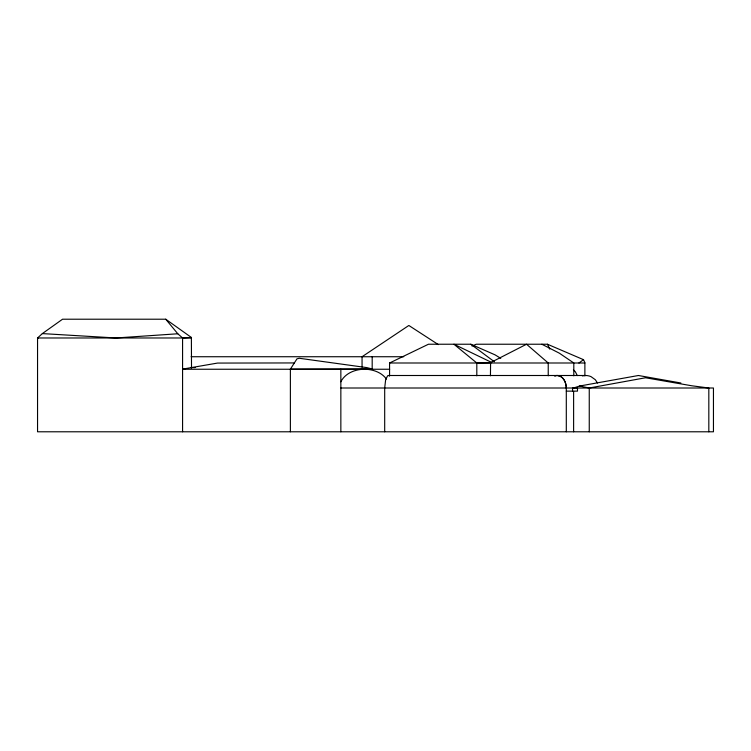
<?xml version="1.0" encoding="UTF-8"?>
<svg xmlns="http://www.w3.org/2000/svg" width="751" height="751" viewBox="0 0 751 751"><rect width="100%" height="100%" fill="white"/><g stroke="black" fill="none" stroke-linecap="round" stroke-linejoin="round"><path stroke-width="1.13" d="M340.851 381.771C344.493 374.467 352.501 370.487 360.32 369.511A35.926 34.621 -89.7 0 1 368.675 369.511C375.444 370.412 382.39 373.36 386.436 379.077M290.384 369.154L296.983 358.828L299.302 358.274L366.929 367.624L372.186 369.004L290.384 369.154L290.384 431.787M191.514 368.469L191.383 337.471L165.746 319.213L62.549 319.213L42.356 333.594L37.55 337.978L37.55 431.787L713.45 431.787L713.45 388.004L340.851 388.004M578.937 362.996L583.508 359.682L584.879 362.63L584.879 375.819M389.572 375.819L389.572 362.996L428.455 344.23L470.802 344.23L495.003 354.829L500.767 358.33M472.003 346.042L476.237 344.23L547.441 344.23L583.508 359.682M554.839 375.894L555.599 375.678A29.017 13.931 -90 0 1 558.66 375.678M554.707 375.894L555.477 375.678A29.702 14.269 -90 0 1 558.566 375.678C563.926 376.927 566.216 383.066 566.301 388.004L566.301 431.787M680.875 383.001L638.425 375.5L579.453 386.061L573.614 388.004M579.453 386.061L589.253 388.004L645.531 377.762L691.878 385.789L708.822 388.004L708.822 431.787M182.577 369.116L217.518 363.071L294.383 362.94M191.383 337.471L182.577 337.978L177.79 333.773L115.973 337.978L42.356 333.594M38.414 337.931L37.55 337.978L191.514 337.978M491.201 362.226L453.914 344.23L476.81 362.996L491.201 362.724M191.073 356.734L403.756 356.734M389.572 362.996L584.879 362.996M182.577 369.248L389.647 369.248M384.69 431.787L384.69 388.004L385.648 379.734L387.554 375.894A15.527 4.253 89.5 0 1 388.511 375.5L585.62 375.5M566.301 391.13L577.491 391.13L577.491 388.004M190.557 367.539L195.241 367.577M573.614 387.723L576.899 387.76M388.511 375.5L389.459 375.894M558.66 375.678C563.898 377.086 566.226 383.048 566.301 388.004M541.837 344.23L559.354 353.186L573.802 362.996L573.802 375.819M438.349 344.615L408.844 325.474L362.057 356.734L362.057 367.164M573.407 369.839L575.35 371.764L577.294 375.594M470.802 344.23L494.365 361.747M165.746 319.213L177.79 333.773M597.486 383.01L595.336 379.734L591.018 376.636A14.091 13.696 -90 0 0 582.391 375.904M547.441 344.23L549.723 349.131M589.253 388.004L589.253 431.787M573.614 391.459L573.614 431.787M572.553 388.004L572.553 391.13M548.23 375.819L548.23 362.996L526.535 344.23L490.591 362.602L490.441 375.819M476.81 362.996L476.81 375.819M372.186 356.734L372.186 369.473M340.851 369.248L340.851 431.787M182.577 337.978L182.577 431.787"/></g></svg>
